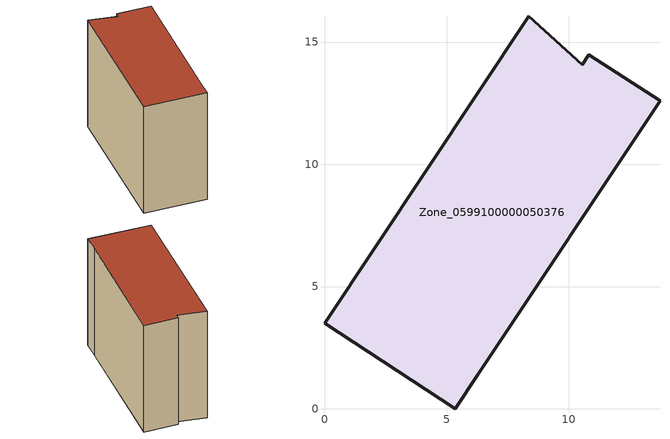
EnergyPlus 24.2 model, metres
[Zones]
Zone_0599100000050376
 floor ground (C_G): 5.36,0 0,3.5 8.35,16.06 10.54,14.08 10.8,14.48 13.73,12.61 6.26,1.39 z0
 wall outside (C_F): 13.73,12.61 10.8,14.48 10.54,14.08 8.35,16.06 0,3.5 5.36,0 6.26,1.39 13.73,12.61 z0:12.22
 roof outside (C_R): 6.26,1.39 13.73,12.61 10.8,14.48 10.54,14.08 8.35,16.06 0,3.5 5.36,0 z12.22
[BUILDING]
Pand.0599100000050376: North Axis=0; Terrain=City; Loads Convergence Tolerance Value=0.04; Temperature Convergence Tolerance Value=0.4; Solar Distribution=FullExterior; Maximum Number of Warmup Days=25; Minimum Number of Warmup Days=1
[Site:Location]
Rotterdam.The.Hague.AP_ZH_NLD Design_Conditions: Latitude=51.96; Longitude=4.45; Time Zone=1; Elevation=-4.5
[SITE:GROUNDTEMPERATURE:BUILDINGSURFACE]
18, 18, 18, 18, 18, 18, 18, 18, 18, 18, 18, 18
[MATERIAL] Thermal Absorptance=0.9; Solar Absorptance=0.7; Visible Absorptance=0.7
Name | Roughness | Thickness | Conductivity | Density | Specific Heat
G.TI.1946 | MediumSmooth | 0.15 | 1 | 540 | 1210
F.TI.1946 | Rough | 0.3 | 0.857143 | 1920 | 840
R.TI.1946 | MediumRough | 0.2 | 0.1 | 1500 | 1000
[CONSTRUCTION]
C_G: G.TI.1946
C_F: F.TI.1946
C_R: R.TI.1946
[ZONE]
Zone_0599100000050376: Type=1; Multiplier=1; Ceiling Height=Autocalculate; Volume=Autocalculate; Floor Area=autocalculate; Part of Total Floor Area=Yes
[ZONEINFILTRATION:DESIGNFLOWRATE]
Infil_Zone_0599100000050376: Zone or ZoneList or Space or SpaceList=Zone_0599100000050376; Schedule=AlwaysOn; Design Flow Rate Calculation Method=Flow/Area; Flow Rate per Floor Area=0.003; Constant Term Coefficient=1; Temperature Term Coefficient=0; Velocity Term Coefficient=0; Velocity Squared Term Coefficient=0
[HVACTEMPLATE:ZONE:IDEALLOADSAIRSYSTEM]
Zone_0599100000050376: Maximum Heating Supply Air Temperature=50; Minimum Cooling Supply Air Temperature=13; Maximum Heating Supply Air Humidity Ratio=0.0156; Minimum Cooling Supply Air Humidity Ratio=0.0077; Heating Limit=NoLimit; Cooling Limit=NoLimit; Dehumidification Control Type=ConstantSensibleHeatRatio; Cooling Sensible Heat Ratio=0.7; Dehumidification Setpoint=60; Humidification Control Type=None; Humidification Setpoint=30; Outdoor Air Method=None; Outdoor Air Flow Rate per Person=0.00944; Outdoor Air Flow Rate per Zone Floor Area=0; Outdoor Air Flow Rate per Zone=0; Demand Controlled Ventilation Type=None; Outdoor Air Economizer Type=NoEconomizer; Heat Recovery Type=None; Sensible Heat Recovery Effectiveness=0.7; Latent Heat Recovery Effectiveness=0.65
[ZONECONTROL:THERMOSTAT]
ThermostatControl_Zone_0599100000050376: Zone or ZoneList=Zone_0599100000050376; Control Type Schedule=DualSetpointControlType; Control 1=Thermostat_Zone_0599100000050376; Temperature Difference Between Cutout And Setpoint=0
[THERMOSTATSETPOINT:DUALSETPOINT]
Thermostat_Zone_0599100000050376: Heating Setpoint Temperature Schedule=HeatingSetpoint_Zone_0599100000050376; Cooling Setpoint Temperature Schedule=CoolingSetpoint_Zone_0599100000050376
[SCHEDULE:COMPACT]
HeatingSetpoint_Zone_0599100000050376: Through: 12/31, For: AllDays, Until: 24:00, 21
CoolingSetpoint_Zone_0599100000050376: Through: 12/31, For: AllDays, Until: 24:00, 24
DualSetpointControlType: Through: 12/31, For: AllDays, Until: 24:00, 4
AlwaysOn: Through: 12/31, For: AllDays, Until: 24:00, 1
